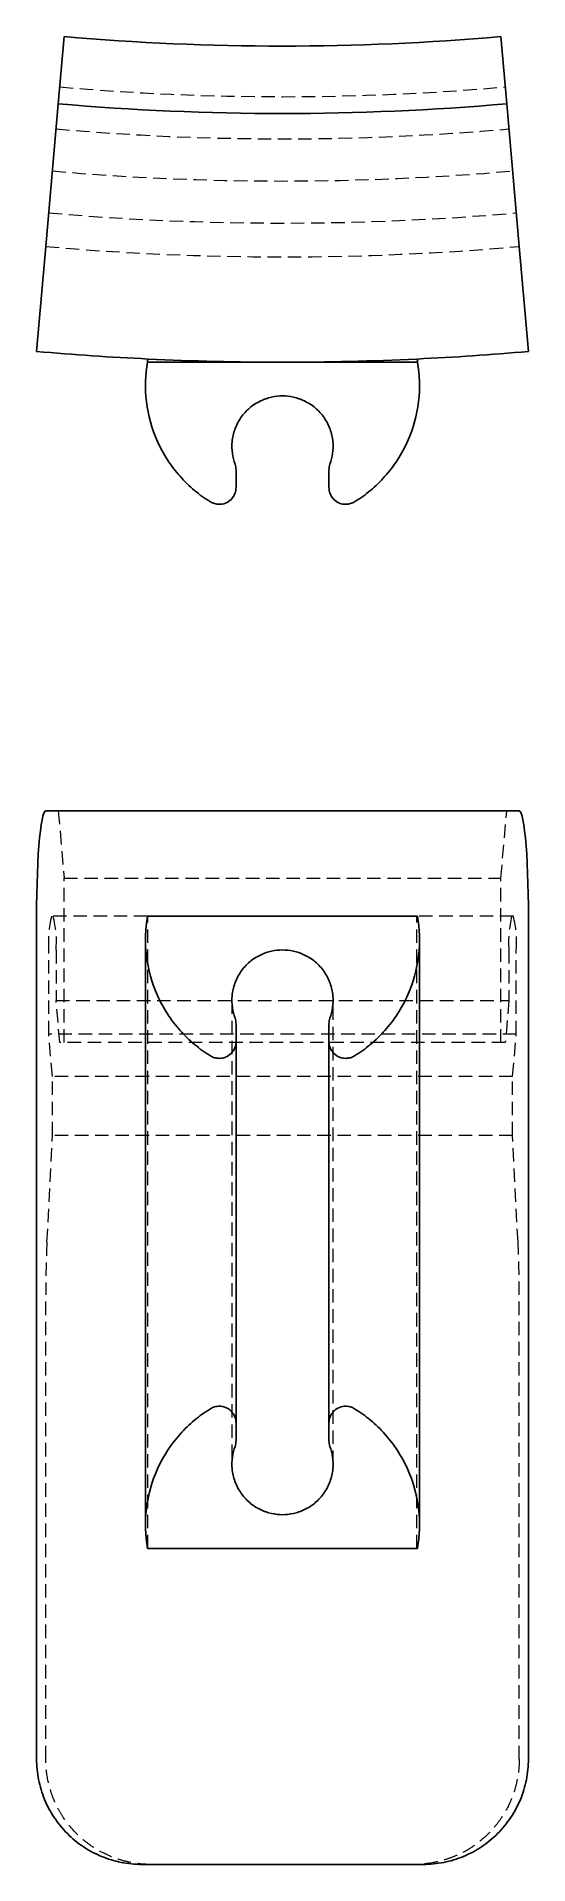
# Model space of a CAD drawing. Header units: millimetres. Extents: x 60 to 245, y 8 to 180.
# Drawn here: x 59.8 to 106.2, y 7.6 to 180.1 of the extents above.
import ezdxf

# ---------------------------------------------------------------- set-up
doc = ezdxf.new("R2010")
doc.units = ezdxf.units.MM
doc.linetypes.add('HIDDEN', pattern=[1.905, 1.27, -0.635])

msp = doc.modelspace()

# ---------------------------------------------------------------- linework, layer by layer
at = {"color": 7, "linetype": 'Continuous', "lineweight": 25}
for p, q in [((61.85, 173.73), (62.41, 180.07)), ((103.59, 180.07), (104.15, 173.73)), ((61.85, 173.73), (60.67, 160.26)), ((104.15, 173.73), (105.33, 160.26)), ((59.81, 150.36), (60.67, 160.26)), ((105.33, 160.26), (106.19, 150.36)), ((70.26, 149.34), (83, 149.34)), ((83, 149.34), (95.74, 149.34)), ((78.62, 137.52), (78.62, 139.17)), ((87.38, 137.52), (87.38, 139.17)), ((60.67, 107), (105.33, 107)), ((59.81, 97.06), (59.81, 17.5)), ((70.26, 97.06), (83, 97.06)), ((83, 97.06), (95.74, 97.06)), ((106.19, 97.06), (106.19, 17.5)), ((70.07, 94.87), (70.07, 39.58)), ((95.93, 39.58), (95.93, 94.87)), ((78.62, 85.23), (78.62, 86.89)), ((87.38, 85.23), (87.38, 86.89)), ((78.62, 85.23), (78.62, 49.22)), ((87.38, 49.22), (87.38, 85.23)), ((78.62, 49.22), (78.62, 47.56)), ((87.38, 49.22), (87.38, 47.56)), ((70.26, 37.39), (83, 37.39)), ((83, 37.39), (95.74, 37.39)), ((96.27, 7.56), (69.73, 7.56))]:
    msp.add_line(p, q, dxfattribs=at)
at = {"color": 7, "linetype": 'HIDDEN', "lineweight": 18}
for p, q in [((61.85, 107), (62.41, 100.64)), ((103.59, 100.64), (104.15, 107)), ((62.41, 100.64), (103.59, 100.64)), ((62.41, 85.12), (62.41, 100.64)), ((103.59, 85.12), (103.59, 100.64)), ((70.26, 97.06), (61.23, 97.06)), ((70.31, 37.39), (70.31, 97.06)), ((95.68, 37.39), (95.68, 97.06)), ((104.77, 97.06), (95.74, 97.06)), ((60.95, 85.92), (60.95, 93.87)), ((61.65, 93.87), (61.65, 89.1)), ((104.35, 93.87), (104.35, 89.1)), ((105.05, 85.92), (105.05, 93.87)), ((61.65, 89.1), (104.35, 89.1)), ((61.99, 85.12), (61.65, 89.1)), ((78.23, 89.1), (78.23, 45.35)), ((87.77, 45.35), (87.77, 89.1)), ((104.35, 89.1), (104.01, 85.12)), ((61.3, 81.94), (60.95, 85.92)), ((105.05, 85.92), (60.95, 85.92)), ((104.01, 85.12), (61.99, 85.12)), ((104.7, 81.94), (105.05, 85.92)), ((104.7, 81.94), (61.3, 81.94)), ((61.3, 76.37), (61.3, 81.94)), ((104.7, 76.37), (104.7, 81.94)), ((60.79, 66.28), (61.3, 76.37)), ((104.7, 76.37), (61.3, 76.37)), ((105.21, 66.28), (104.7, 76.37)), ((60.67, 17.5), (60.67, 61.31)), ((105.33, 17.5), (105.33, 61.31))]:
    msp.add_line(p, q, dxfattribs=at)
at = {"color": 7, "linetype": 'Continuous', "lineweight": 25, "flags": 128}
for points in [[(59.81, 97.06), (59.81, 98.1), (59.83, 99.12), (59.85, 100.13), (59.88, 101.1), (59.92, 102.03), (59.97, 102.9), (60.03, 103.71), (60.09, 104.45), (60.17, 105.1), (60.24, 105.67), (60.32, 106.14), (60.41, 106.51), (60.49, 106.78), (60.58, 106.95), (60.67, 107)], [(105.33, 107), (105.42, 106.95), (105.51, 106.78), (105.59, 106.51), (105.68, 106.14), (105.76, 105.67), (105.83, 105.1), (105.91, 104.45), (105.97, 103.71), (106.03, 102.9), (106.08, 102.03), (106.12, 101.1), (106.15, 100.13), (106.17, 99.12), (106.19, 98.1), (106.19, 97.06)]]:
    msp.add_lwpolyline(points, dxfattribs=at)
at = {"color": 7, "linetype": 'Continuous', "lineweight": 25}
for centre, radius, start, end in [((83, 415.44), 236.27, 265, 275), ((83, 415.44), 242.63, 265, 275), ((83, 415.44), 266.1, 265, 267.2677), ((83, 415.44), 266.1, 272.7323, 275), ((83, 147.16), 12.93, 168.8935, 170.2569), ((83, 415.44), 266.1, 267.2677, 270), ((83, 415.44), 266.1, 270, 272.7323), ((83, 147.16), 12.93, 9.7431, 11.1065)]:
    msp.add_arc(centre, radius, start, end, dxfattribs=at)
at = {"color": 7, "linetype": 'HIDDEN', "lineweight": 18}
for centre, radius, start, end in [((83, 415.44), 241.04, 265, 275), ((83, 415.44), 245.02, 265, 275), ((83, 415.44), 249, 265, 275), ((83, 415.44), 252.97, 265, 275), ((83, 415.44), 256.16, 265, 275), ((70.66, 94.63), 9.74, 165.5788, 184.4591), ((52.68, 94.7), 9, 354.7608, 15.2013), ((114.06, 94.63), 9.74, 165.5788, 184.4591), ((96.08, 94.7), 9, 354.7608, 15.2013), ((161.45, 61.44), 100.78, 177.2483, 180.0761), ((4.55, 61.44), 100.78, 359.9239, 2.7517)]:
    msp.add_arc(centre, radius, start, end, dxfattribs=at)
at = {"color": 7, "linetype": 'Continuous', "lineweight": 25}
for points, knots in [([(76.2, 136.16), (75.68, 136.48), (75.18, 136.84), (74.22, 137.64), (73.76, 138.09), (72.91, 139.05), (72.51, 139.57), (71.8, 140.67), (71.48, 141.25), (70.67, 143.05), (70.32, 144.33), (70.01, 146.89), (70.06, 148.16), (70.26, 149.34)], [0, 0, 0, 0, 0.125, 0.125, 0.25, 0.25, 0.375, 0.375, 0.5, 0.5, 0.75, 0.75, 1, 1, 1, 1]), ([(95.74, 149.34), (95.94, 148.16), (95.99, 146.89), (95.68, 144.33), (95.33, 143.05), (94.52, 141.25), (94.2, 140.67), (93.49, 139.57), (93.09, 139.05), (92.24, 138.09), (91.78, 137.64), (90.82, 136.84), (90.32, 136.48), (89.8, 136.16)], [0, 0, 0, 0, 0.25, 0.25, 0.5, 0.5, 0.625, 0.625, 0.75, 0.75, 0.875, 0.875, 1, 1, 1, 1]), ([(78.53, 139.73), (78.41, 140.03), (78.32, 140.37), (78.22, 141.08), (78.21, 141.46), (78.29, 142.24), (78.37, 142.63), (78.65, 143.4), (78.84, 143.77), (79.32, 144.45), (79.6, 144.76), (80.22, 145.29), (80.57, 145.51), (81.27, 145.85), (81.62, 145.97), (82.33, 146.13), (82.67, 146.16), (83.33, 146.16), (83.67, 146.13), (84.38, 145.97), (84.73, 145.85), (85.43, 145.51), (85.78, 145.29), (86.4, 144.76), (86.68, 144.45), (87.16, 143.77), (87.35, 143.4), (87.63, 142.63), (87.71, 142.24), (87.79, 141.46), (87.78, 141.08), (87.68, 140.37), (87.59, 140.03), (87.47, 139.73)], [0, 0, 0, 0, 0.0625, 0.0625, 0.125, 0.125, 0.1875, 0.1875, 0.25, 0.25, 0.3125, 0.3125, 0.375, 0.375, 0.4375, 0.4375, 0.5, 0.5, 0.5625, 0.5625, 0.625, 0.625, 0.6875, 0.6875, 0.75, 0.75, 0.8125, 0.8125, 0.875, 0.875, 0.9375, 0.9375, 1, 1, 1, 1]), ([(78.62, 137.52), (78.62, 137.33), (78.59, 137.13), (78.44, 136.74), (78.31, 136.55), (78, 136.24), (77.82, 136.12), (77.42, 135.96), (77.22, 135.93), (77.03, 135.93)], [0, 0, 0, 0, 0.25, 0.25, 0.5, 0.5, 0.75, 0.75, 1, 1, 1, 1]), ([(88.97, 135.93), (88.78, 135.93), (88.58, 135.96), (88.18, 136.12), (88, 136.24), (87.69, 136.55), (87.56, 136.74), (87.41, 137.13), (87.38, 137.33), (87.38, 137.52)], [0, 0, 0, 0, 0.25, 0.25, 0.5, 0.5, 0.75, 0.75, 1, 1, 1, 1]), ([(77.03, 135.93), (76.89, 135.93), (76.74, 135.95), (76.46, 136.03), (76.32, 136.09), (76.2, 136.16)], [0, 0, 0, 0, 0.5, 0.5, 1, 1, 1, 1]), ([(89.8, 136.16), (89.68, 136.09), (89.54, 136.03), (89.26, 135.95), (89.11, 135.93), (88.97, 135.93)], [0, 0, 0, 0, 0.5, 0.5, 1, 1, 1, 1]), ([(76.2, 83.88), (75.68, 84.19), (75.18, 84.55), (74.22, 85.36), (73.76, 85.8), (72.91, 86.76), (72.51, 87.28), (71.8, 88.38), (71.48, 88.96), (70.67, 90.76), (70.32, 92.04), (70.01, 94.6), (70.06, 95.87), (70.26, 97.06)], [0, 0, 0, 0, 0.125, 0.125, 0.25, 0.25, 0.375, 0.375, 0.5, 0.5, 0.75, 0.75, 1, 1, 1, 1]), ([(95.74, 97.06), (95.94, 95.87), (95.99, 94.6), (95.68, 92.04), (95.33, 90.76), (94.52, 88.96), (94.2, 88.38), (93.49, 87.28), (93.09, 86.76), (92.24, 85.8), (91.78, 85.36), (90.82, 84.55), (90.32, 84.19), (89.8, 83.88)], [0, 0, 0, 0, 0.25, 0.25, 0.5, 0.5, 0.625, 0.625, 0.75, 0.75, 0.875, 0.875, 1, 1, 1, 1]), ([(78.53, 87.44), (78.41, 87.75), (78.32, 88.08), (78.22, 88.79), (78.21, 89.17), (78.29, 89.95), (78.37, 90.34), (78.65, 91.11), (78.84, 91.48), (79.32, 92.17), (79.6, 92.48), (80.22, 93.01), (80.57, 93.22), (81.27, 93.56), (81.62, 93.69), (82.33, 93.84), (82.67, 93.87), (83.33, 93.87), (83.67, 93.84), (84.38, 93.69), (84.73, 93.56), (85.43, 93.22), (85.78, 93.01), (86.4, 92.48), (86.68, 92.17), (87.16, 91.48), (87.35, 91.11), (87.63, 90.34), (87.71, 89.95), (87.79, 89.17), (87.78, 88.79), (87.68, 88.08), (87.59, 87.75), (87.47, 87.44)], [0, 0, 0, 0, 0.0625, 0.0625, 0.125, 0.125, 0.1875, 0.1875, 0.25, 0.25, 0.3125, 0.3125, 0.375, 0.375, 0.4375, 0.4375, 0.5, 0.5, 0.5625, 0.5625, 0.625, 0.625, 0.6875, 0.6875, 0.75, 0.75, 0.8125, 0.8125, 0.875, 0.875, 0.9375, 0.9375, 1, 1, 1, 1]), ([(78.62, 85.23), (78.62, 85.04), (78.59, 84.84), (78.44, 84.45), (78.31, 84.26), (78, 83.95), (77.82, 83.83), (77.42, 83.67), (77.22, 83.64), (77.03, 83.64)], [0, 0, 0, 0, 0.25, 0.25, 0.5, 0.5, 0.75, 0.75, 1, 1, 1, 1]), ([(88.97, 83.64), (88.78, 83.64), (88.58, 83.67), (88.18, 83.83), (88, 83.95), (87.69, 84.26), (87.56, 84.45), (87.41, 84.84), (87.38, 85.04), (87.38, 85.23)], [0, 0, 0, 0, 0.25, 0.25, 0.5, 0.5, 0.75, 0.75, 1, 1, 1, 1]), ([(77.03, 83.64), (76.89, 83.64), (76.74, 83.66), (76.46, 83.74), (76.32, 83.8), (76.2, 83.88)], [0, 0, 0, 0, 0.5, 0.5, 1, 1, 1, 1]), ([(89.8, 83.88), (89.68, 83.8), (89.54, 83.74), (89.26, 83.66), (89.11, 83.64), (88.97, 83.64)], [0, 0, 0, 0, 0.5, 0.5, 1, 1, 1, 1]), ([(76.2, 50.57), (75.68, 50.25), (75.18, 49.9), (74.22, 49.09), (73.76, 48.65), (72.91, 47.69), (72.51, 47.17), (71.8, 46.07), (71.48, 45.49), (70.67, 43.69), (70.32, 42.4), (70.01, 39.85), (70.06, 38.58), (70.26, 37.39)], [0, 0, 0, 0, 0.125, 0.125, 0.25, 0.25, 0.375, 0.375, 0.5, 0.5, 0.75, 0.75, 1, 1, 1, 1]), ([(77.03, 50.81), (76.89, 50.81), (76.74, 50.79), (76.46, 50.71), (76.32, 50.65), (76.2, 50.57)], [0, 0, 0, 0, 0.5, 0.5, 1, 1, 1, 1]), ([(78.62, 49.22), (78.62, 49.41), (78.59, 49.61), (78.44, 50), (78.31, 50.19), (78, 50.5), (77.82, 50.62), (77.42, 50.78), (77.22, 50.81), (77.03, 50.81)], [0, 0, 0, 0, 0.25, 0.25, 0.5, 0.5, 0.75, 0.75, 1, 1, 1, 1]), ([(88.97, 50.81), (88.78, 50.81), (88.58, 50.78), (88.18, 50.62), (88, 50.5), (87.69, 50.19), (87.56, 50), (87.41, 49.61), (87.38, 49.41), (87.38, 49.22)], [0, 0, 0, 0, 0.25, 0.25, 0.5, 0.5, 0.75, 0.75, 1, 1, 1, 1]), ([(89.8, 50.57), (89.68, 50.65), (89.54, 50.71), (89.26, 50.79), (89.11, 50.81), (88.97, 50.81)], [0, 0, 0, 0, 0.5, 0.5, 1, 1, 1, 1]), ([(95.74, 37.39), (95.94, 38.58), (95.99, 39.85), (95.68, 42.4), (95.33, 43.69), (94.52, 45.49), (94.2, 46.07), (93.49, 47.17), (93.09, 47.69), (92.24, 48.65), (91.78, 49.09), (90.82, 49.9), (90.32, 50.25), (89.8, 50.57)], [0, 0, 0, 0, 0.25, 0.25, 0.5, 0.5, 0.625, 0.625, 0.75, 0.75, 0.875, 0.875, 1, 1, 1, 1]), ([(78.53, 47.01), (78.41, 46.7), (78.32, 46.37), (78.22, 45.65), (78.21, 45.27), (78.29, 44.5), (78.37, 44.1), (78.65, 43.34), (78.84, 42.96), (79.32, 42.28), (79.6, 41.97), (80.22, 41.44), (80.57, 41.22), (81.27, 40.88), (81.62, 40.76), (82.33, 40.61), (82.67, 40.57), (83.33, 40.57), (83.67, 40.61), (84.38, 40.76), (84.73, 40.88), (85.43, 41.22), (85.78, 41.44), (86.4, 41.97), (86.68, 42.28), (87.16, 42.96), (87.35, 43.34), (87.63, 44.1), (87.71, 44.5), (87.79, 45.27), (87.78, 45.65), (87.68, 46.37), (87.59, 46.7), (87.47, 47.01)], [0, 0, 0, 0, 0.0625, 0.0625, 0.125, 0.125, 0.1875, 0.1875, 0.25, 0.25, 0.3125, 0.3125, 0.375, 0.375, 0.4375, 0.4375, 0.5, 0.5, 0.5625, 0.5625, 0.625, 0.625, 0.6875, 0.6875, 0.75, 0.75, 0.8125, 0.8125, 0.875, 0.875, 0.9375, 0.9375, 1, 1, 1, 1]), ([(59.81, 17.5), (59.81, 16.85), (59.87, 16.2), (60.06, 15.25), (60.14, 14.93), (60.33, 14.31), (60.44, 14), (60.81, 13.1), (61.11, 12.53), (61.65, 11.72), (61.85, 11.45), (62.26, 10.95), (62.48, 10.7), (63.17, 10.02), (63.66, 9.6), (64.48, 9.06), (64.76, 8.89), (65.33, 8.58), (65.92, 8.31), (66.52, 8.09), (67.15, 7.9), (67.46, 7.82), (68.43, 7.63), (69.07, 7.56), (69.73, 7.56)], [0, 0, 0, 0, 0.125, 0.125, 0.1875, 0.1875, 0.25, 0.25, 0.375, 0.375, 0.4375, 0.4375, 0.5, 0.5, 0.625, 0.625, 0.6875, 0.6875, 0.75, 0.8125, 0.8125, 0.875, 0.875, 1, 1, 1, 1]), ([(96.27, 7.56), (96.93, 7.56), (97.57, 7.63), (98.52, 7.81), (98.84, 7.89), (99.46, 8.08), (99.77, 8.19), (100.67, 8.57), (101.24, 8.87), (102.05, 9.41), (102.31, 9.61), (102.82, 10.02), (103.06, 10.24), (103.74, 10.93), (104.15, 11.43), (104.7, 12.24), (104.87, 12.53), (105.17, 13.1), (105.45, 13.68), (105.67, 14.29), (105.86, 14.92), (105.94, 15.23), (106.13, 16.2), (106.19, 16.85), (106.19, 17.5)], [0, 0, 0, 0, 0.125, 0.125, 0.1875, 0.1875, 0.25, 0.25, 0.375, 0.375, 0.4375, 0.4375, 0.5, 0.5, 0.625, 0.625, 0.6875, 0.6875, 0.75, 0.8125, 0.8125, 0.875, 0.875, 1, 1, 1, 1])]:
    msp.add_open_spline(points, degree=3, knots=knots, dxfattribs=at)
for points in [[(78.53, 139.73), (78.59, 139.55), (78.62, 139.36), (78.62, 139.17)], [(87.38, 139.17), (87.38, 139.36), (87.41, 139.55), (87.47, 139.73)], [(78.53, 87.44), (78.59, 87.26), (78.62, 87.07), (78.62, 86.89)], [(87.38, 86.89), (87.38, 87.07), (87.41, 87.26), (87.47, 87.44)], [(78.53, 47.01), (78.59, 47.18), (78.62, 47.37), (78.62, 47.56)], [(87.38, 47.56), (87.38, 47.37), (87.41, 47.18), (87.47, 47.01)]]:
    msp.add_open_spline(points, degree=3, dxfattribs=at)
at = {"color": 7, "linetype": 'HIDDEN', "lineweight": 18}
for points in [[(70.6, 7.56), (69.94, 7.56), (69.3, 7.63), (68.35, 7.81), (68.03, 7.89), (67.41, 8.08), (67.1, 8.19), (66.2, 8.57), (65.63, 8.87), (64.82, 9.41), (64.56, 9.61), (64.05, 10.02), (63.81, 10.24), (63.12, 10.93), (62.71, 11.43), (62.17, 12.24), (62, 12.53), (61.69, 13.1), (61.42, 13.68), (61.2, 14.29), (61.01, 14.92), (60.93, 15.23), (60.74, 16.2), (60.67, 16.85), (60.67, 17.5)], [(105.33, 17.5), (105.33, 16.85), (105.26, 16.2), (105.07, 15.25), (104.99, 14.93), (104.81, 14.31), (104.7, 14), (104.32, 13.1), (104.02, 12.53), (103.48, 11.72), (103.29, 11.45), (102.87, 10.95), (102.65, 10.7), (101.97, 10.02), (101.47, 9.6), (100.66, 9.06), (100.37, 8.89), (99.8, 8.58), (99.22, 8.31), (98.61, 8.09), (97.99, 7.9), (97.67, 7.82), (96.71, 7.63), (96.06, 7.56), (95.4, 7.56)]]:
    msp.add_open_spline(points, degree=3, knots=[0, 0, 0, 0, 0.125, 0.125, 0.1875, 0.1875, 0.25, 0.25, 0.375, 0.375, 0.4375, 0.4375, 0.5, 0.5, 0.625, 0.625, 0.6875, 0.6875, 0.75, 0.8125, 0.8125, 0.875, 0.875, 1, 1, 1, 1], dxfattribs=at)

doc.saveas('drawing.dxf')
